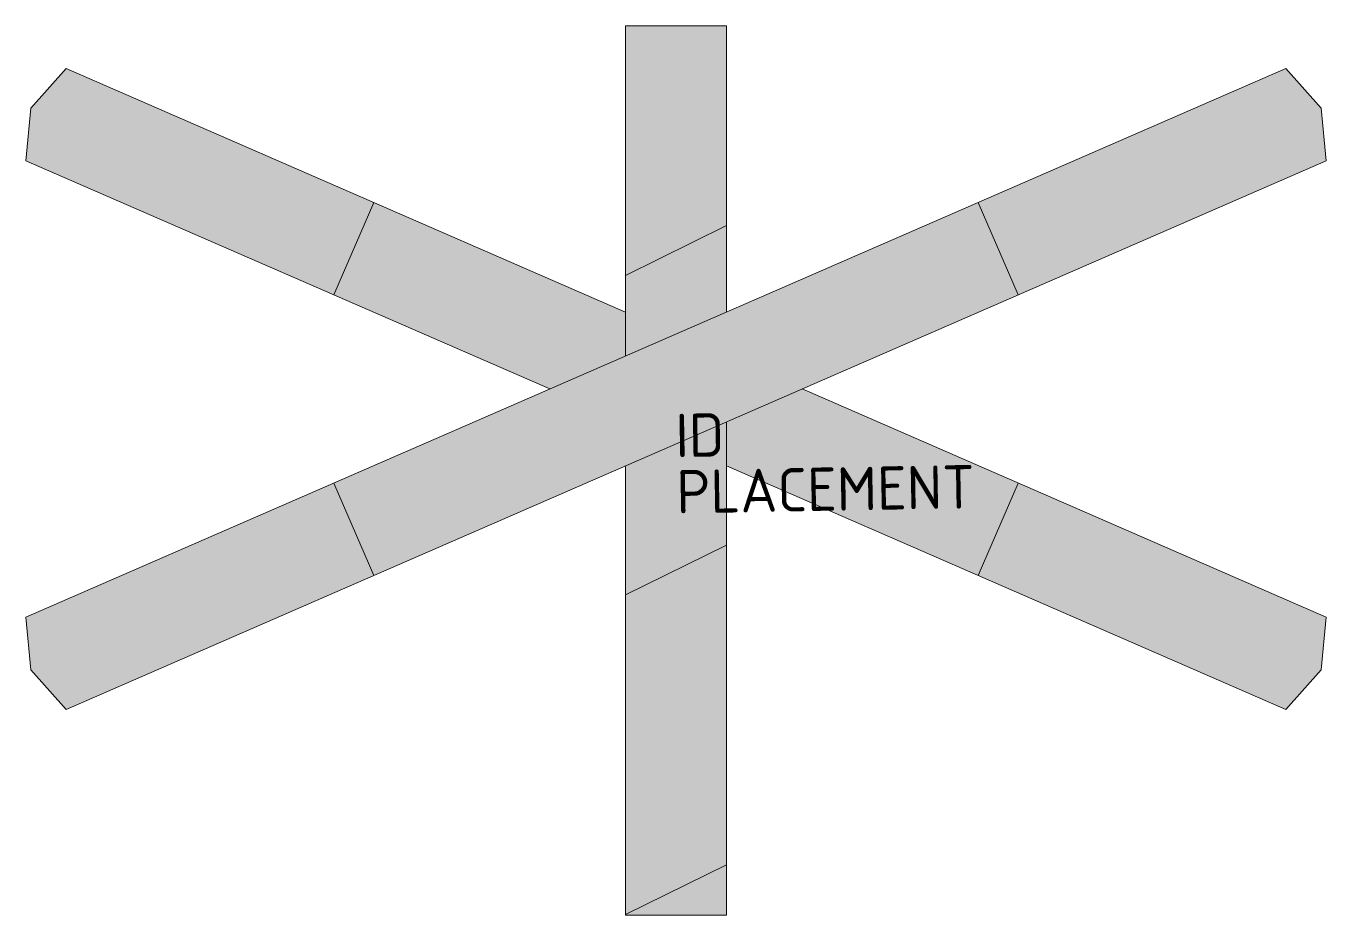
# Model space of a CAD drawing. Extents: x -3.75 to 3.75, y -2.57 to 2.56.
import ezdxf
from ezdxf.enums import TextEntityAlignment as Align

# ---------------------------------------------------------------- set-up
doc = ezdxf.new("R2010")
doc.units = 0
doc.styles.add('NLCS-ISO', font='NLCS-ISO.ttf', dxfattribs={"height": 0.25})

msp = doc.modelspace()

# ---------------------------------------------------------------- hatches: boundary and pattern name
at = {"true_color": 0xbb1e10}
h = msp.add_hatch(color=22, dxfattribs=at)
h.dxf.hatch_style = 1
h.paths.add_polyline_path([(0.2904, 2.5636), (-0.2904, 2.5636), (-0.2904, 1.1245), (0.2904, 1.4112)])
h = msp.add_hatch(color=22, dxfattribs=at)
h.dxf.hatch_style = 1
h.paths.add_polyline_path([(-1.7429, 1.5446), (-3.518, 2.3178), (-3.7228, 2.0902), (-3.75, 1.7853), (-1.9749, 1.0121)])
h = msp.add_hatch(color=22, dxfattribs=at)
h.dxf.hatch_style = 1
h.paths.add_polyline_path([(3.75, 1.7853), (3.7228, 2.0902), (3.518, 2.3178), (1.7429, 1.5446), (1.9749, 1.0121)])
at = {"true_color": 0xf1f0ea}
h = msp.add_hatch(color=7, dxfattribs=at)
h.dxf.hatch_style = 1
h.paths.add_polyline_path([(-1.7429, 1.5446), (-1.9749, 1.0121), (-0.7272, 0.4686), (-0.2904, 0.6589), (-0.2904, 0.9119)])
h = msp.add_hatch(color=7, dxfattribs=at)
h.dxf.hatch_style = 1
h.paths.add_polyline_path([(1.9749, 1.0121), (1.7429, 1.5446), (-1.9749, -0.0749), (-1.7429, -0.6074)])
h = msp.add_hatch(color=7, dxfattribs=at)
h.dxf.hatch_style = 1
h.paths.add_polyline_path([(0.2904, 1.4112), (-0.2904, 1.1245), (-0.2904, 0.6589), (0.2904, 0.9119)], flags=17)
h = msp.add_hatch(color=7, dxfattribs=at)
h.dxf.hatch_style = 1
h.paths.add_polyline_path([(1.9749, -0.0749), (0.7272, 0.4686), (0.2904, 0.2783), (0.2904, 0.0253), (1.7429, -0.6074)], flags=17)
h = msp.add_hatch(color=7, dxfattribs=at)
h.dxf.hatch_style = 1
h.paths.add_polyline_path([(0.2904, 0.2783), (-0.2904, 0.0253), (-0.2904, -0.7195), (0.2904, -0.4328)])
at = {"true_color": 0xbb1e10}
h = msp.add_hatch(color=22, dxfattribs=at)
h.dxf.hatch_style = 1
h.paths.add_polyline_path([(-1.9749, -0.0749), (-3.75, -0.8481), (-3.7228, -1.153), (-3.518, -1.3806), (-1.7429, -0.6074)])
h = msp.add_hatch(color=22, dxfattribs=at)
h.dxf.hatch_style = 1
h.paths.add_polyline_path([(1.9749, -0.0749), (1.7429, -0.6074), (3.518, -1.3806), (3.7228, -1.153), (3.75, -0.8481)])
h = msp.add_hatch(color=22, dxfattribs=at)
h.dxf.hatch_style = 1
h.paths.add_polyline_path([(0.2904, -0.4328), (-0.2904, -0.7195), (-0.2904, -2.5636), (0.2904, -2.2769)])
at = {"true_color": 0xf1f0ea}
h = msp.add_hatch(color=7, dxfattribs=at)
h.dxf.hatch_style = 1
h.paths.add_polyline_path([(0.2904, -2.2769), (-0.2904, -2.5636), (-0.2904, -2.5673), (0.2904, -2.5673)])

# ---------------------------------------------------------------- linework, layer by layer
at = {"color": 250, "lineweight": 0, "true_color": 0x2a292a}
for points in [[(-0.2904, 0.6589), (-0.2904, 2.5636), (0.2904, 2.5636), (0.2904, 0.9119)], [(-0.7272, 0.4686), (-3.75, 1.7853), (-3.7228, 2.0902), (-3.518, 2.3178), (-0.2904, 0.9119)], [(0.7272, 0.4686), (3.75, -0.8481), (3.7228, -1.153), (3.518, -1.3806), (0.2904, 0.0253)], [(0.2904, 0.2783), (0.2904, -2.5673)], [(-0.2904, -2.5673), (-0.2904, 0.0253)]]:
    msp.add_lwpolyline(points, dxfattribs=at)
msp.add_lwpolyline([(-3.518, -1.3806), (3.75, 1.7853), (3.7228, 2.0902), (3.518, 2.3178), (-3.75, -0.8481), (-3.7228, -1.153)], close=True, dxfattribs=at)
at = {"color": 22, "lineweight": 0, "true_color": 0xbb1e10}
for points in [[(-1.7429, 1.5446), (-1.9749, 1.0121)], [(1.7429, 1.5446), (1.9749, 1.0121)], [(0.2904, 1.4112), (-0.2904, 1.1245)], [(-1.9749, -0.0749), (-1.7429, -0.6074)], [(1.9749, -0.0749), (1.7429, -0.6074)], [(0.2904, -0.4328), (-0.2904, -0.7195)], [(0.2904, -2.2769), (-0.2904, -2.5636)]]:
    msp.add_lwpolyline(points, dxfattribs=at)
at = {"color": 7, "lineweight": 0, "true_color": 0xf1f0ea}
msp.add_lwpolyline([(-0.2904, -2.5673), (0.2904, -2.5673)], dxfattribs=at)

# ---------------------------------------------------------------- texts
at = {"style": 'NLCS-ISO', "flags": 1}
msp.add_attdef('ID', text='', height=0.25, rotation=1, dxfattribs=at).set_placement((0, 0), align=Align.BOTTOM_LEFT)
msp.add_attdef('PLACEMENT', text='', height=0.25, rotation=1, dxfattribs=at).set_placement((0, 0), align=Align.TOP_LEFT)

doc.saveas('drawing.dxf')
